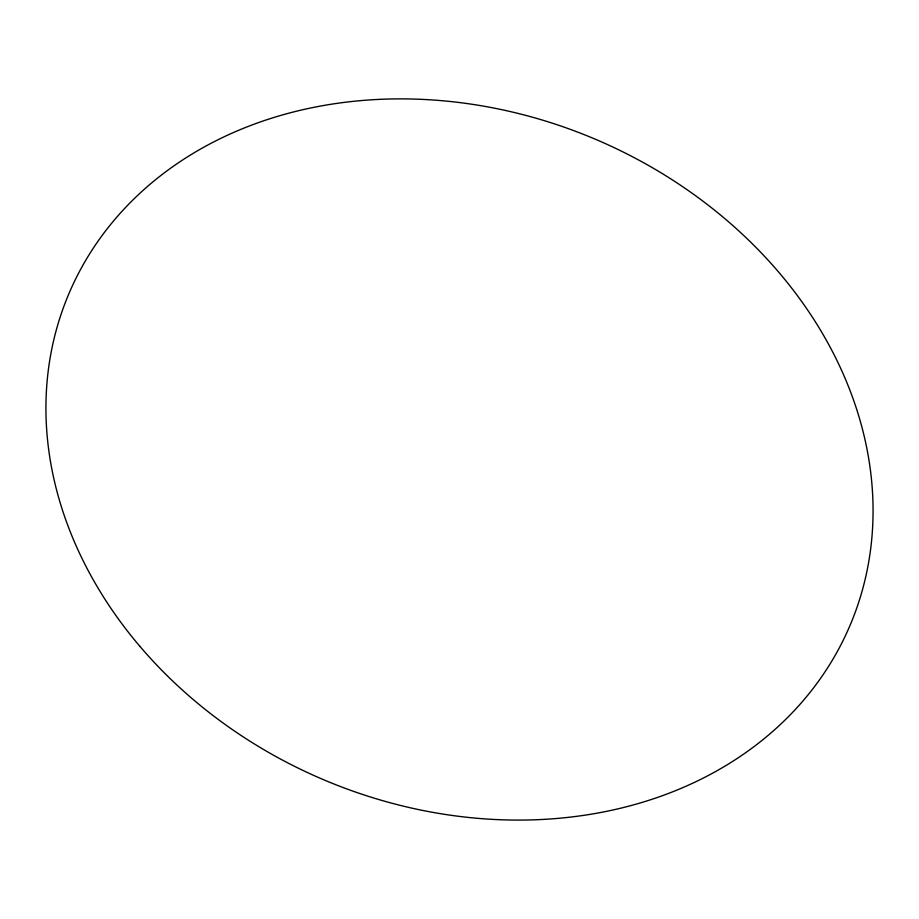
<?xml version="1.0" encoding="UTF-8"?>
<svg xmlns="http://www.w3.org/2000/svg" width="919" height="919" viewBox="0 0 919 919"><rect width="100%" height="100%" fill="white"/><g stroke="black" fill="none" stroke-linecap="round" stroke-linejoin="round"><path stroke-width="1.38" d="M139.665 646.08A424.325 347.887 23 0 0 846.479 633.421A424.325 347.887 23 0 0 392.344 98.953A424.325 347.887 23 0 0 139.665 646.08"/></g></svg>
